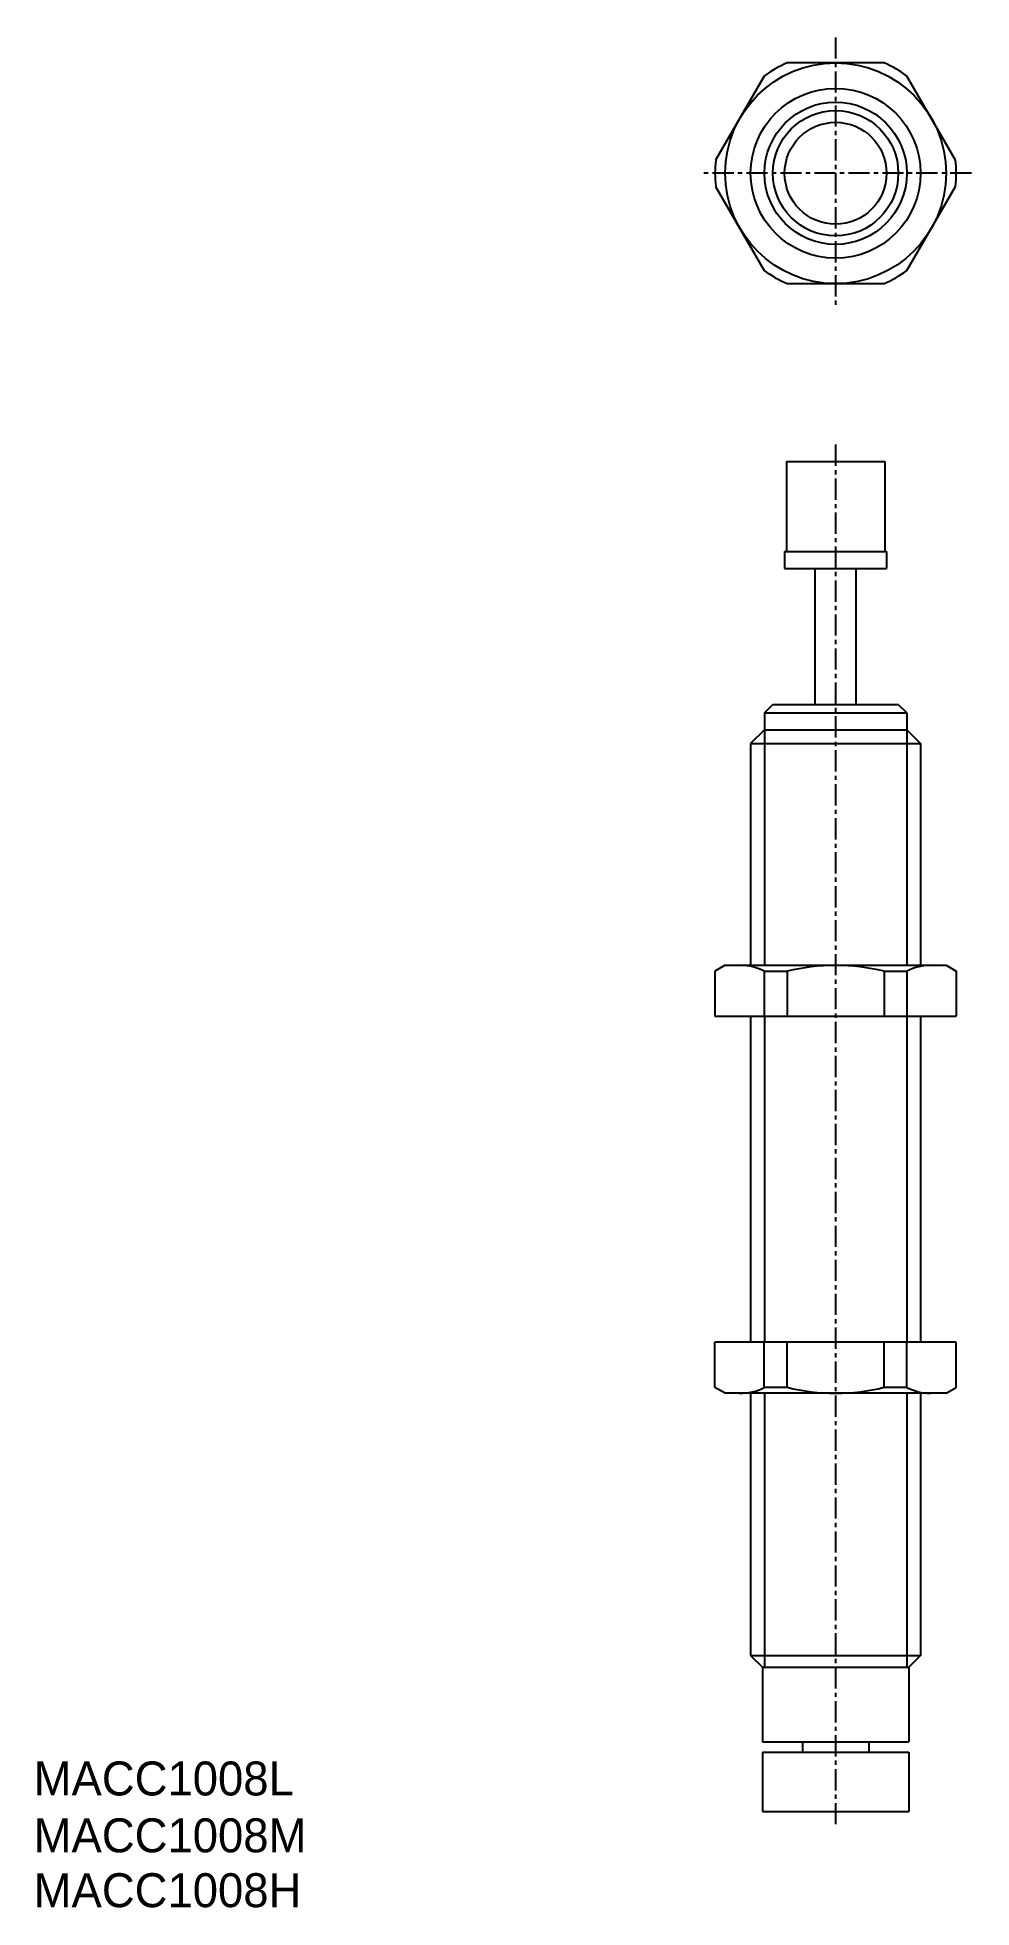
# Model space of a CAD drawing. Extents: x 7 to 62, y 4 to 114.
import ezdxf

# ---------------------------------------------------------------- set-up
doc = ezdxf.new("R2010")
doc.units = 0
doc.linetypes.add('CENTER', pattern=[2, 1.25, -0.25, 0.25, -0.25])
doc.layers.get('0').update_dxf_attribs({"linetype": 'CONTINUOUS'})
doc.layers.add('CENTER', color=1, linetype='CENTER')

msp = doc.modelspace()

# ---------------------------------------------------------------- linework, layer by layer
at = {"color": 7, "linetype": 'CONTINUOUS'}
for p, q in [((56.78, 112.72), (51.07, 112.72)), ((49.72, 111.94), (46.86, 107)), ((60.98, 107), (58.12, 111.94)), ((46.86, 105.44), (49.72, 100.5)), ((58.12, 100.5), (60.98, 105.44)), ((51.07, 99.72), (56.78, 99.72)), ((51.02, 89.24), (56.82, 89.24)), ((51.02, 89.24), (51.02, 83.94)), ((56.82, 89.24), (56.82, 83.94)), ((50.92, 83.94), (50.92, 82.94)), ((50.92, 83.94), (56.92, 83.94)), ((56.92, 83.94), (56.92, 82.94)), ((50.92, 82.94), (56.92, 82.94)), ((52.72, 74.94), (52.72, 82.94)), ((55.12, 74.94), (55.12, 82.94)), ((49.73, 74.44), (50.23, 74.94)), ((50.23, 74.94), (57.61, 74.94)), ((58.11, 74.44), (57.61, 74.94)), ((49.73, 74.44), (58.11, 74.44)), ((49.73, 74.44), (49.73, 73.44)), ((58.11, 74.44), (58.11, 73.44)), ((49.73, 73.44), (48.92, 72.63)), ((49.73, 73.44), (58.11, 73.44)), ((58.11, 73.44), (58.92, 72.63)), ((48.92, 72.63), (48.92, 59.58)), ((48.92, 72.63), (58.92, 72.63)), ((58.92, 72.63), (58.92, 59.58)), ((47.42, 59.58), (46.82, 59.23)), ((47.42, 59.58), (60.42, 59.58)), ((60.42, 59.58), (61.02, 59.23)), ((46.82, 59.23), (46.82, 56.58)), ((49.72, 59.23), (49.72, 56.58)), ((49.72, 59.23), (51.07, 59.23)), ((51.07, 59.23), (51.07, 56.58)), ((56.78, 59.23), (58.12, 59.23)), ((56.78, 59.23), (56.78, 56.58)), ((58.12, 59.23), (58.12, 56.58)), ((61.02, 59.23), (61.02, 56.58)), ((46.82, 56.58), (61.02, 56.58)), ((48.92, 56.58), (48.92, 37.38)), ((50.37, 56.58), (50.37, 56.58)), ((53.92, 56.58), (53.92, 56.58)), ((58.92, 56.58), (58.92, 37.38)), ((61.02, 37.38), (46.82, 37.38)), ((46.82, 34.72), (46.82, 37.38)), ((49.72, 34.72), (49.72, 37.38)), ((51.07, 34.72), (51.07, 37.38)), ((53.92, 37.38), (53.92, 37.38)), ((56.78, 34.72), (56.78, 37.38)), ((57.47, 37.38), (57.47, 37.38)), ((58.12, 34.72), (58.12, 37.38)), ((61.02, 34.72), (61.02, 37.38)), ((47.42, 34.38), (46.82, 34.72)), ((60.42, 34.38), (47.42, 34.38)), ((48.92, 34.38), (48.92, 18.94)), ((51.07, 34.72), (49.72, 34.72)), ((58.12, 34.72), (56.78, 34.72)), ((58.92, 34.38), (58.92, 18.94)), ((60.42, 34.38), (61.02, 34.72)), ((48.92, 18.94), (49.62, 18.24)), ((48.92, 18.94), (58.92, 18.94)), ((58.92, 18.94), (58.22, 18.24)), ((49.62, 18.24), (58.22, 18.24)), ((49.62, 18.24), (49.62, 13.84)), ((58.22, 18.24), (58.22, 13.84)), ((49.62, 13.84), (58.22, 13.84)), ((49.62, 13.24), (49.62, 9.74)), ((49.62, 13.24), (58.22, 13.24)), ((51.97, 13.84), (51.97, 13.24)), ((55.87, 13.84), (55.87, 13.24)), ((58.22, 13.24), (58.22, 9.74)), ((49.62, 9.74), (58.22, 9.74))]:
    msp.add_line(p, q, dxfattribs=at)
at = {"color": 3, "linetype": 'CONTINUOUS'}
for p, q in [((49.73, 73.44), (49.73, 59.58)), ((58.11, 73.44), (58.11, 59.58)), ((49.73, 56.58), (49.73, 37.38)), ((58.11, 56.58), (58.11, 37.38)), ((49.73, 34.38), (49.73, 18.24)), ((58.11, 34.38), (58.11, 18.24))]:
    msp.add_line(p, q, dxfattribs=at)
at = {"color": 7, "linetype": 'CONTINUOUS'}
for radius in [6.5, 5, 3.69, 3]:
    msp.add_circle((53.92, 106.22), radius, dxfattribs=at)
at = {"color": 3, "linetype": 'CONTINUOUS'}
msp.add_circle((53.92, 106.22), 4.19, dxfattribs=at)
at = {"color": 7, "linetype": 'CONTINUOUS'}
for centre, radius, start, end in [((53.92, 106.22), 7.1, 113.7242, 126.2758), ((53.92, 106.22), 7.1, 53.7242, 66.2758), ((53.92, 106.22), 7.1, 173.7242, 186.2758), ((53.92, 106.22), 7.1, 0, 6.2758), ((53.92, 106.22), 7.1, 353.7242, 0), ((53.92, 106.22), 7.1, 233.7242, 246.2758), ((53.92, 106.22), 7.1, 293.7242, 306.2758), ((48.27, 56.37), 3.21, 63.1195, 88.6675), ((53.92, 47.62), 11.95, 76.1713, 103.8287), ((59.57, 56.37), 3.21, 90, 116.8805), ((48.27, 37.58), 3.21, 270, 296.8805), ((53.92, 46.33), 11.95, 256.1713, 283.8287), ((59.57, 37.58), 3.21, 243.1195, 268.6675)]:
    msp.add_arc(centre, radius, start, end, dxfattribs=at)
at = {"layer": 'CENTER', "color": 1, "linetype": 'CENTER'}
for p, q in [((53.92, 114.22), (53.92, 98.22)), ((61.92, 106.22), (45.92, 106.22)), ((53.92, 90.24), (53.92, 8.74))]:
    msp.add_line(p, q, dxfattribs=at)

# ---------------------------------------------------------------- texts
at = {"color": 7, "linetype": 'CONTINUOUS'}
for s, p in [('MACC1008L', (6.72, 10.69)), ('MACC1008M', (6.72, 7.34)), ('MACC1008H', (6.72, 4.11))]:
    msp.add_text(s, height=2, dxfattribs=at).set_placement(p)

doc.saveas('drawing.dxf')
